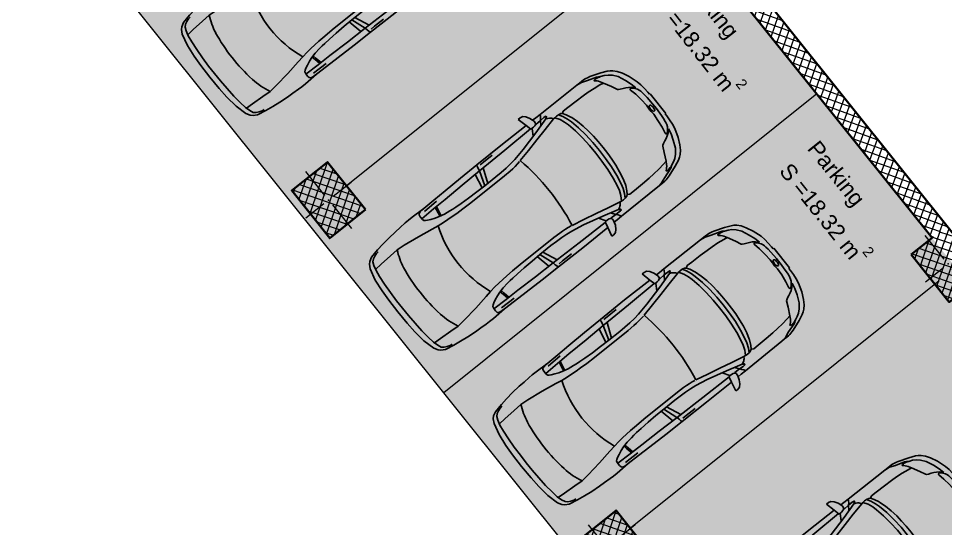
# Model space of a CAD drawing. Header units: metres. Extents: x 7511783 to 7512372, y 4692307 to 4692611.
# Drawn here: x 7511946.77 to 7511958.94, y 4692369.04 to 4692375.74 of the extents above; entities that cross this region are included whole.
import ezdxf

# ---------------------------------------------------------------- set-up
doc = ezdxf.new("R2010")
doc.units = ezdxf.units.M
for name, color, linetype, lineweight in [('A - Fill Zone_Pen_No__1', 7, 'Continuous', 0), ('A - Fill Zone_Pen_No__102', 254, 'Continuous', 0), ('A - Muret', 7, 'Continuous', 0), ('A - Muret_Pen_No__102', 254, 'Continuous', 0), ('A - Muret_Pen_No__7', 7, 'Continuous', 0), ('A - Shtyllat', 7, 'Continuous', 0), ('A - Shtyllat_Pen_No__1', 7, 'Continuous', 0), ('A - Shtyllat_Pen_No__7', 7, 'Continuous', 0), ('A -Polyline_Pen_No__1', 7, 'Continuous', 0), ('A1 - Bodrumi -1', 7, 'Continuous', 0), ('A1 - Bodrumi -1_Pen_No__42', 8, 'Continuous', 0), ('bodrum 1 garazhat projekt', 7, 'Continuous', 0), ('garazhat-netw-amiri - b1', 20, 'Continuous', 0), ('Interior - Furniture _Pen_No__42', 8, 'Continuous', 0)]:
    doc.layers.add(name, color=color, linetype=linetype, lineweight=lineweight)
doc.styles.add('GENERATED_STYLE_1', font='arial.ttf')
pattern_1 = [(44.99999999999998, (0, 0), (-68.94290863686237, 68.94290863686243), []), (135.0000000000001, (0, 0), (68.94290863686219, 68.94290863686261), [])]

# ---------------------------------------------------------------- blocks, each defined once
blk = doc.blocks.new('Slab_6', base_point=(63264.51523607764, -68393.3326743771))
at = {"layer": 'A1 - Bodrumi -1_Pen_No__42', "color": 8, "linetype": 'Continuous', "lineweight": 25, "flags": 128}
blk.add_lwpolyline([(63264.51523607764, -68393.3326743771), (83257.00457082294, -63909.70114019907), (75456.13369070938, -29146.91751099753, 0.0021919497620864), (57048.23205081843, -33332.54687322022), (60252.72529317138, -47612.63264707229), (58637.28843211705, -47925.70844958309), (58785.1422201114, -48589.27355840802), (58818.69832244765, -48581.63779186852)], format="xyb", close=True, dxfattribs=at)
blk = doc.blocks.new('Wall_51', base_point=(75456.13369070938, -29146.91751099752))
at = {"layer": 'A - Muret_Pen_No__102', "linetype": 'Continuous', "lineweight": 13}
h = blk.add_hatch(dxfattribs=at)
h.set_pattern_fill('CONCRETE_BLOCK', color=254, style=0, pattern_type=2)
h.set_pattern_definition(pattern_1)
h.paths.add_polyline_path([(75387.36626624182, -29982.24458260022), (76679.27628421261, -35739.3439005244), (76923.19459822257, -35684.60773724302), (77098.36126340373, -36465.19510545321), (76854.4424123108, -36519.93138925796), (77935.87358854203, -41339.08024673167), (78179.80262513347, -41284.34167726374), (78354.96929031459, -42064.92904547394), (78111.03971664025, -42119.66773546524), (78941.49079895228, -45820.38163429968), (79185.29665110492, -45765.67070787111), (79316.67164999073, -46351.11123402875), (79072.8653950259, -46405.82225084986), (80537.29458175127, -52931.71349309536), (80781.07732541968, -52877.00775229531), (80868.66065801025, -53267.3014364004), (80624.87764580038, -53322.00723746214), (81894.28459658063, -58978.82682152579), (82138.21822794317, -58924.0872209744), (75631.3003558905, -29927.50487920773)])
at = {"layer": 'A - Muret_Pen_No__7', "color": 7, "linetype": 'Continuous', "lineweight": 35, "flags": 128}
for points in [[(82138.21814914639, -58924.08723865669), (75631.29981880749, -29927.50499973072)], [(76854.44241231082, -36519.93138925796), (77935.87358854205, -41339.08024673167)]]:
    blk.add_lwpolyline(points, dxfattribs=at)
blk = doc.blocks.new('Column_165', base_point=(72312.8686360708, -43113.33057385855))
at = {"layer": 'A - Shtyllat', "linetype": 'Continuous', "lineweight": 0}
h = blk.add_hatch(dxfattribs=at)
h.set_pattern_fill('CONCRETE_BLOCK', color=18, style=0, pattern_type=2)
h.set_pattern_definition(pattern_1)
h.paths.add_polyline_path([(71988.2624514086, -43493.63416952793), (72768.8498196188, -43318.46750434682), (72637.47482073298, -42733.02697818917), (71856.88745252277, -42908.19364337028)])
at = {"layer": 'A - Shtyllat_Pen_No__1', "color": 7, "linetype": 'Continuous', "lineweight": 13}
for p, q in [((72295.35196955268, -43035.27183703754), (72229.66447010975, -42742.5515739587)), ((72390.9273728918, -43095.81390734044), (72781.22105699692, -43008.23057474989)), ((72234.80989924977, -43130.84724037667), (71844.51621514467, -43218.43057296722)), ((72330.3853025889, -43191.38931067957), (72396.07280203182, -43484.1095737584))]:
    blk.add_line(p, q, dxfattribs=at)
blk.add_point((72312.8686360708, -43113.33057385855), dxfattribs=at)
at = {"layer": 'A - Shtyllat_Pen_No__7', "color": 7, "linetype": 'Continuous', "lineweight": 35, "flags": 128}
blk.add_lwpolyline([(71988.2624514086, -43493.63416952793), (72768.8498196188, -43318.46750434682), (72637.47482073298, -42733.02697818917), (71856.88745252277, -42908.19364337028)], close=True, dxfattribs=at)
blk = doc.blocks.new('Column_175', base_point=(71034.46801880051, -37416.00726037348))
at = {"layer": 'A - Shtyllat', "linetype": 'Continuous', "lineweight": 0}
h = blk.add_hatch(dxfattribs=at)
h.set_pattern_fill('CONCRETE_BLOCK', color=18, style=0, pattern_type=2)
h.set_pattern_definition(pattern_1)
h.paths.add_polyline_path([(71414.7716144699, -37740.61344503566), (71239.60494928875, -36960.02607682546), (70654.16442313112, -37091.4010757113), (70829.33108831225, -37871.9884439215)])
at = {"layer": 'A - Shtyllat_Pen_No__1', "color": 7, "linetype": 'Continuous', "lineweight": 13}
for p, q in [((71016.9513522824, -37337.94852355245), (70929.36801969184, -36947.65483944735)), ((71112.52675562153, -37398.49059385536), (71405.24701870035, -37332.80309441245)), ((70956.40928197949, -37433.52392689159), (70663.68901890067, -37499.21142633451)), ((71051.98468531862, -37494.0659971945), (71139.56801790919, -37884.3596812996))]:
    blk.add_line(p, q, dxfattribs=at)
blk.add_point((71034.46801880051, -37416.00726037348), dxfattribs=at)
at = {"layer": 'A - Shtyllat_Pen_No__7', "color": 7, "linetype": 'Continuous', "lineweight": 35, "flags": 128}
blk.add_lwpolyline([(71414.7716144699, -37740.61344503566), (71239.60494928875, -36960.02607682546), (70654.16442313112, -37091.4010757113), (70829.33108831225, -37871.9884439215)], close=True, dxfattribs=at)
blk = doc.blocks.new('Column_177', base_point=(77974.66569464518, -41740.32286081176))
at = {"layer": 'A - Shtyllat', "linetype": 'Continuous', "lineweight": 0}
h = blk.add_hatch(dxfattribs=at)
h.set_pattern_fill('CONCRETE_BLOCK', color=18, style=0, pattern_type=2)
h.set_pattern_definition(pattern_1)
h.paths.add_polyline_path([(77594.3620989758, -41415.71667614957), (77769.52876415693, -42196.30404435978), (78111.03971664025, -42119.66773546524), (77935.87358854205, -41339.08024673167)])
h = blk.add_hatch(dxfattribs=at)
h.set_pattern_fill('CONCRETE_BLOCK', color=18, style=0, pattern_type=2)
h.set_pattern_definition(pattern_1)
h.paths.add_polyline_path([(77935.87358854205, -41339.08024673167), (78111.03971664025, -42119.66773546524), (78354.96929031459, -42064.92904547394), (78179.80262513347, -41284.34167726374)])
at = {"layer": 'A - Shtyllat_Pen_No__1', "color": 7, "linetype": 'Continuous', "lineweight": 13}
for p, q in [((77957.1490281271, -41662.26412399073), (77869.56569553653, -41271.97043988563)), ((78052.72443146622, -41722.80619429365), (78345.44469454503, -41657.11869485073)), ((77896.60695782417, -41757.83952732987), (77603.88669474535, -41823.52702677278)), ((77992.1823611633, -41818.38159763278), (78079.76569375387, -42208.67528173788))]:
    blk.add_line(p, q, dxfattribs=at)
blk.add_point((77974.66569464518, -41740.32286081176), dxfattribs=at)
at = {"layer": 'A - Shtyllat_Pen_No__7', "color": 7, "linetype": 'Continuous', "lineweight": 35, "flags": 128}
for points in [[(77935.87358854205, -41339.08024673167), (77594.3620989758, -41415.71667614957)], [(77594.3620989758, -41415.71667614957), (77769.52876415693, -42196.30404435978), (78111.03971664025, -42119.66773546524)]]:
    blk.add_lwpolyline(points, dxfattribs=at)
blk = doc.blocks.new('Car 05 22')
at = {"layer": 'Interior - Furniture _Pen_No__42', "color": 8, "linetype": 'Continuous', "lineweight": 25}
for p, q in [((1961.117547741, 983.221158223), (1928.938242309, 983.221158223)), ((1928.938242309, 983.221158223), (1957.843908175, 858.0544967500001)), ((1996.903176747, 974.9060932165999), (1961.117547741, 983.221158223)), ((2026.89661068, 945.007687052), (1996.903176747, 974.9060932165999)), ((-24.036324899, 852.2918850640001), (-78.35772569479998, 850.6357850930001)), ((40.3182760438, 852.3336850629998), (-24.036324899, 852.2918850640001)), ((230.8030912739, 845.5192631063), (40.3182760438, 852.3336850629998)), ((856.5325990199999, 856.169707455), (590.7241636140001, 851.6786068920001)), ((1129.8609284, 858.5331077519999), (856.5325990199999, 856.169707455)), ((1129.8609284, 858.5331077519999), (1120.69723063, 838.160005195)), ((1536.1071561, 860.3802508980001), (1129.8609284, 858.5331077519999)), ((1957.843908175, 858.0544967500001), (1536.1071561, 860.3802508980001)), ((1957.84390817, 858.0544967500001), (1977.22141076, 777.427813481)), ((2054.5732194, 897.577022836), (2026.89661068, 945.007687052)), ((2067.91700908, 857.6794056350001), (2054.5732194, 897.577022836)), ((2119.91703998, 857.4374531180001), (2067.91700908, 857.6794056350001)), ((2075.28112592, 835.6608695470001), (2067.91700908, 857.6794056350001)), ((2193.165590015, 856.4504063259001), (2119.91703998, 857.4374531180001)), ((2182.27381684, 834.081841238), (2193.16559002, 856.4504063260001)), ((2808.01466132, 852.5547640039999), (2193.165590015, 856.4504063259001)), ((2855.711363900001, 852.6327640009998), (2808.01466132, 852.5547640039999)), ((2808.01466132, 852.5547640039999), (2876.86636504, 843.317264394)), ((2891.44016583, 852.5287640049999), (2855.711363900001, 852.6327640009998)), ((2922.51356751, 852.034364026), (2891.44016583, 852.5287640049999)), ((2945.17226874, 849.4061641369999), (2922.51356751, 852.034364026)), ((-757.6903274910002, 747.022066986), (-784.8200333720001, 721.8124613509999)), ((-706.3378894982, 775.7872218095), (-757.6903274910002, 747.022066986)), ((-701.0941271610001, 743.2591195180001), (-729.425104913, 716.3992494200002)), ((-585.227090103, 801.027979058), (-706.3378894982, 775.7872218095)), ((-664.8727541800001, 760.961322365), (-701.0941271610001, 743.2591195180001)), ((-626.571782751, 772.4860242179999), (-664.8727541800001, 760.961322365)), ((-594.8871138119998, 778.4895580349998), (-626.571782751, 772.4860242179999)), ((-483.1389679684001, 817.2581826864), (-585.227090103, 801.027979058)), ((-372.3345973750002, 830.229933465), (-483.1389679684001, 817.2581826864)), ((-251.752794228, 841.043733947), (-372.3345973750002, 830.229933465)), ((-168.2198443133, 844.6061713611999), (-251.752794228, 841.043733947)), ((-78.35772569479998, 850.6357850930001), (-168.2198443133, 844.6061713611999)), ((124.560977278, 791.3967861309999), (129.0398444, 820.4687779309999)), ((125.693926866, 743.8968737240001), (124.560977278, 791.3967861309999)), ((327.3887276080001, 761.920895626), (125.394377448, 756.455747737)), ((132.429139117, 722.8048827370001), (125.693926866, 743.8968737240001)), ((129.0398444, 820.4687779309999), (138.886242882, 832.3883788069998)), ((138.886242882, 832.3883788069998), (165.168377873, 840.275885275)), ((165.168377873, 840.275885275), (194.733578306, 844.324685204)), ((194.733578306, 844.324685204), (230.803091274, 845.519263106)), ((210.873013229, 809.2317387879999), (418.0703055720001, 816.1926024380003)), ((400.0158099590001, 847.596806379), (230.8030912739, 845.5192631063)), ((521.9507803269998, 764.6728959719999), (327.3887276080001, 761.920895626)), ((355.2943663540001, 762.315609428), (339.1227247570001, 683.1192857359999)), ((373.4006373970002, 762.5717151969999), (357.2289958010001, 683.375391506)), ((590.7241636140001, 851.6786068920001), (400.0158099590001, 847.596806379)), ((813.627009446, 769.327996556), (521.9507803269998, 764.6728959719999)), ((1108.59023357, 773.98329714), (813.627009446, 769.327996556)), ((1036.25651944, 772.8416796290002), (996.5002997029998, 578.7916468290002)), ((1041.96657906, 578.0240872360001), (1107.56627095, 773.967136299)), ((1173.32542975, 774.895061201), (1090.33970038, 577.89253068)), ((1115.14443198, 808.948201529), (1108.59023357, 773.98329714)), ((1108.59023357, 773.98329714), (1537.61805657, 780.025947399)), ((1119.51383092, 833.2672045809999), (1115.14443198, 808.948201529)), ((1120.16623076, 836.3248049650001), (1119.51383092, 833.2672045809999)), ((1120.69723063, 838.160005195), (1120.16623076, 836.3248049650001)), ((1162.63563846, 830.4777734580001), (1220.13025657, 829.0713745190002)), ((1220.13025657, 829.0713745190002), (1369.65750367, 831.489072695)), ((1537.61805657, 780.025611521), (1974.99295641, 786.0764425990001)), ((1939.15395607, 686.22492547), (1995.917261, 777.427813481)), ((1977.22141076, 777.427813481), (2019.59119012, 777.427813481)), ((2000.39650233, 701.591770694), (2213.53100788, 762.9814866290001)), ((2019.59119012, 777.427813481), (2044.48611622, 783.069509224)), ((2044.48611622, 783.069509224), (2063.35562216, 792.2740022800001)), ((2063.35562216, 792.2740022800001), (2070.42572439, 799.8521965630001)), ((2068.68333559, 787.696981005), (2065.39356605, 794.4584027669999)), ((2068.68333559, 787.696981005), (2148.02030692, 790.4828861469999)), ((2070.42572439, 799.8521965630001), (2075.2191259, 809.3983893609999)), ((2075.2191259, 809.3983893609999), (2075.28112592, 835.6608695470001)), ((2106.51930118, 732.1586113790001), (2148.02030692, 790.4828861469999)), ((2148.02030692, 790.4828861469999), (2166.81146925, 813.814537484)), ((2148.02030692, 790.4828861469999), (2205.61920777, 792.204186117)), ((2166.81146925, 813.814537484), (2182.27381684, 834.081841238)), ((2205.61920777, 792.204186117), (2227.21980808, 791.0038861380001)), ((2226.59190807, 769.8777067159999), (2213.53100788, 762.9814866290001)), ((2213.53100788, 762.9814866290001), (2238.34670825, 752.240186817)), ((2234.36910819, 773.9630864369999), (2226.59190807, 769.8828865080001)), ((2227.21980808, 791.0038861380001), (2232.61990816, 790.029986155)), ((2232.61990816, 790.029986155), (2237.93539134, 787.2871225249999)), ((2238.46067648, 776.864360243), (2234.36910819, 773.9630864369999)), ((2240.81890828, 784.03918626), (2237.93539134, 787.2871225249999)), ((2238.34670825, 752.240186817), (2258.53170854, 739.717487037)), ((2238.46067648, 776.864360243), (2240.85090828, 780.5209863219999)), ((2240.85090828, 780.5209863219999), (2240.81890828, 784.03918626)), ((2258.53170854, 739.717487037), (2269.0398087, 731.086787188)), ((2269.0398087, 731.086787188), (2278.83550884, 721.965087348)), ((2876.86636504, 843.317264394), (2954.16376923, 813.731165643)), ((2904.11849592, 832.8863289209997), (2905.06820589, 832.8379901159999)), ((2989.61447115, 839.6482645490003), (2945.17226874, 849.4061641369999)), ((2954.16376923, 813.731165643), (3075.78877375, 774.6896785450001)), ((3013.55027244, 833.064864827), (2989.61447115, 839.6482645490003)), ((3154.26138006, 782.5577669589998), (3013.55027244, 833.064864827)), ((3022.47491973, 758.305686711), (3023.66221975, 762.4851866380001)), ((3024.49924208, 753.7186598590001), (3022.47491973, 758.305686711)), ((3023.66221975, 762.4851866380001), (3034.64521991, 765.0503865930001)), ((3037.91041996, 743.452886971), (3024.49924208, 753.7186598590001)), ((3034.64521991, 765.0503865930001), (3046.93432009, 763.817386614)), ((3050.61522015, 730.6688871950001), (3037.91041996, 743.452886971)), ((3046.93432009, 763.817386614), (3060.9451203, 762.9292866300001)), ((3064.50712035, 714.6457874760001), (3050.61522015, 730.6688871950001)), ((3060.9451203, 762.9292866300001), (3089.85712072, 757.3861867269998)), ((3100.48402088, 763.1120866269999), (3075.78877375, 774.6896785450001)), ((3089.85712072, 757.3861867269998), (3108.43932099, 751.4304868319999)), ((3114.13862108, 753.3111867989999), (3100.48402088, 763.1120866269999)), ((3108.43932099, 751.4304868319999), (3122.8656212, 746.4359869189999)), ((3122.8656212, 746.4359869189999), (3114.13862108, 753.3111867989999)), ((3170.0706946, 726.5554905960001), (3122.8656212, 746.4359869189999)), ((3235.883818752, 747.6101556219), (3154.26138006, 782.5577669589998)), ((3269.07948628, 728.3294692490001), (3235.883818752, 747.6101556219)), ((-815.0478655078, 667.7598955197002), (-855.0523550635, 511.0116477078998)), ((-784.8200333720001, 721.8124613509999), (-815.0478655078, 667.7598955197002)), ((-768.2719792499998, 602.2788720830002), (-750.577082573, 669.7773949330001)), ((-764.3441764490001, 617.261773195), (-665.728145997, 623.9546285630003)), ((-729.425104913, 716.3992494200002), (-750.577082573, 669.7773949330001)), ((-665.728145997, 623.9546285630003), (-500.877431885, 634.180288886)), ((-500.877431885, 634.180288886), (-383.0238853850001, 641.9613403830001)), ((-383.0238853850001, 641.9613403830001), (-274.220886173, 631.318400078)), ((-274.220886173, 631.318400078), (-56.404854203, 600.536895199)), ((146.670770152, 710.6062742990001), (132.429139117, 722.8048827370001)), ((171.252864179, 696.6287725440001), (146.670770152, 710.6062742990001)), ((212.566754139, 676.5412700230002), (171.252864179, 696.6287725440001)), ((266.3151410770001, 654.566867265), (212.566754139, 676.5412700230002)), ((319.4903281550001, 636.426864989), (266.3151410770001, 654.566867265)), ((392.7088835140001, 617.8124267930001), (319.4903281550001, 636.426864989)), ((339.1227247570001, 683.1192857359999), (329.5580559370001, 633.8673348859999)), ((357.2289958010001, 683.375391506), (346.76505809, 629.492778784)), ((474.8166917820001, 607.1053878569999), (392.7088835140001, 617.8124267930001)), ((1730.35620914, 633.8338533080002), (1562.00595611, 600.596478384)), ((2000.39650233, 701.591770694), (1730.35620914, 633.8338533080002)), ((1779.61280153, 581.7538898049997), (1952.84760406, 621.338789111)), ((1952.84760406, 621.338789111), (2122.045506540001, 659.9572884350001)), ((2122.045506540001, 659.9572884350001), (2293.79610906, 697.6509877739999)), ((2278.83550884, 721.965087348), (2293.79610906, 697.6509877739999)), ((2293.79610906, 697.6509877739999), (2317.1870094, 700.7385877199999)), ((2293.79610906, 697.6386630720001), (2293.79610906, 697.6509877739999)), ((2317.1870094, 700.7385877199999), (2345.74280982, 702.7498876850001)), ((2355.134199750001, 639.912801441), (2317.1870094, 700.7385877199999)), ((2345.74280982, 702.7498876850001), (2378.929310310001, 702.0184876970001)), ((2379.77420337, 575.387091212), (2355.13301598, 639.9159014410001)), ((2410.10490185, 649.1086815510001), (2378.929310310001, 702.0184876970001)), ((2378.929310310001, 702.0184876970001), (2410.57231077, 694.2028878339999)), ((2436.02871163, 583.2244924540001), (2410.10490185, 649.1086815510001)), ((2410.57231077, 694.2028878339999), (2410.58631694, 694.1782473540001)), ((2428.73881104, 681.7061880529999), (2410.57231077, 694.2028878339999)), ((2428.73881104, 681.7061880529999), (2457.25830016, 700.035535323)), ((2428.77597173, 681.700745325), (2428.73881104, 681.7061880529999)), ((2428.77597173, 681.700745325), (2456.66545813, 639.8418234830003)), ((2456.66545813, 639.8418234830003), (2487.236391870001, 574.2621729599999)), ((2457.25830016, 700.035535323), (2535.4819126, 697.9905877680001)), ((2535.422612600001, 697.9916562040003), (2673.21491462, 695.5089878119999)), ((2535.46586986, 697.9894090810001), (2535.4819126, 697.988971943)), ((2673.21491462, 695.5089878119999), (2787.200816290001, 691.4809878819998)), ((2787.200816290001, 691.4809878819998), (2868.415817480001, 687.223087957)), ((2868.395882330001, 687.22488671), (2959.72331881, 678.984388101)), ((2959.72331881, 678.984388101), (2868.415817480001, 687.1969879569999)), ((2959.72331881, 678.984388101), (3047.2313201, 666.2002883250001)), ((3047.20992906, 666.2041971140001), (3100.00912087, 656.556188494)), ((3076.97452053, 697.807687771), (3064.50712035, 714.6457874760001)), ((3100.00912087, 656.556188494), (3076.97452053, 697.807687771)), ((3152.92075342, 553.873393456), (3100.00912087, 656.556188494)), ((3211.69204952, 701.0151137130001), (3170.0706946, 726.5554905960001)), ((3254.25934432, 663.1775183300001), (3211.69204952, 701.0151137130001)), ((3301.867263790001, 602.80900872), (3254.25934432, 663.1775183300001)), ((3298.56678787, 705.6390702070001), (3269.07948628, 728.3294692490001)), ((3337.33388997, 663.3806719909999), (3298.56678787, 705.6390702070001)), ((3374.49419199, 603.583974516), (3337.33388997, 663.3806719909999)), ((-855.0523550635, 511.0116477078998), (-874.6778528530002, 344.9579771100001)), ((-782.7621654889999, 510.027376359), (-794.5333543099999, 390.6265818930001)), ((-768.2719792499998, 602.2788720830002), (-782.764796709, 510.0106247469999)), ((-56.404854203, 600.536895199), (145.941775497, 566.5900898169999)), ((145.941775497, 566.5900898169999), (233.261172115, 552.312592089)), ((233.261172115, 552.312592089), (315.3092800730001, 541.359190513)), ((315.2936019620001, 541.3606176840001), (384.2945810830001, 535.0794906230001)), ((384.2815104790001, 535.080362318), (454.174320738, 530.4191213629999)), ((454.170282107, 530.4193907049998), (526.242583163, 526.2868907769997)), ((521.3449804749999, 601.6186871690002), (474.8166917820001, 607.1053878569999)), ((569.9935686519999, 596.8381865689998), (521.3449804749999, 601.6186871690002)), ((526.2331313149998, 526.2873073839999), (627.7018846490002, 521.814890855)), ((652.59274858, 590.9845858339997), (569.9935686519999, 596.8381865689998)), ((627.698546207, 521.8149872519999), (756.75876515, 518.0884218199999)), ((772.8388193580001, 584.9903850819998), (652.59274858, 590.9845858339997)), ((756.75876515, 518.0884218199999), (1322.62824821, 518.052230308)), ((907.2666866909999, 580.298084493), (772.8388193580001, 584.9903850819998)), ((1041.96657906, 578.0240872360001), (907.2666866909999, 580.298084493)), ((1227.79815085, 577.5186957939999), (1041.96657906, 578.0240872360001)), ((1316.09897866, 580.475793563), (1227.79815085, 577.5186957939999)), ((1403.02450604, 584.4121905939998), (1316.09897866, 580.475793563)), ((1322.62824821, 518.052230308), (1420.49779626, 521.652890858)), ((1483.8761315, 590.1361862749999), (1403.02450604, 584.4121905939998)), ((1420.49066257, 521.652523245), (1466.64156934, 524.030772681)), ((1466.62639694, 524.0299908169999), (1510.87647584, 527.594696836)), ((1562.00595611, 600.596478384), (1483.8761315, 590.1361862749999)), ((1510.85529759, 527.5929907539999), (1554.25309822, 533.0576906580001)), ((1554.25309822, 533.0576906580001), (1596.82961355, 540.969674969)), ((1597.28918852, 541.1774857889999), (1596.65116701, 540.8889849259999)), ((1610.72419049, 544.0665862469999), (1779.61280153, 581.7538898049997)), ((2397.334105950001, 514.2584815219999), (2379.77250853, 575.3929912130001)), ((2419.31580918, 395.7362626700001), (2397.33316008, 514.2635815229997)), ((2453.63941421, 521.616582688), (2436.02871163, 583.2244924540001)), ((2477.61661773, 401.0764635800001), (2453.63941421, 521.616582688)), ((2487.236391870001, 574.2621729599999), (2491.79934275, 562.0052962960001)), ((2491.79994982, 562.0052962960001), (2517.90263133, 477.034766618)), ((3189.62073735, 475.569766106), (3152.92075342, 553.873393456)), ((3301.867263790001, 602.80900872), (3346.015513130001, 501.4217980699999)), ((3346.015513130001, 501.4217980699999), (3374.297465860001, 419.557472908)), ((3418.40079436, 512.7439783509999), (3374.49419199, 603.583974516)), ((3457.47689648, 393.0984834030001), (3418.40079436, 512.7439783509999)), ((-794.5333543099999, 390.6265818930001), (-802.4328468090001, 258.715288008)), ((2433.73206705, 266.091642182), (2419.31580918, 395.7362626700001)), ((2493.88922012, 269.050242651), (2477.61661773, 401.0764635800001)), ((2517.90263133, 477.034766618), (2537.54372273, 384.0810341510001)), ((2537.54372273, 384.0810341510001), (2551.45611664, 285.6281997640001)), ((3199.39883308, 466.7584630290001), (3189.62073735, 475.569766106)), ((3220.69886845, 454.388540188), (3199.39883308, 466.7584630290001)), ((3256.10680826, 439.2417534179999), (3220.67662376, 454.4014587129999)), ((3288.390194130001, 425.101248479), (3256.10680826, 439.2417534179999)), ((3319.36158057, 408.41284265), (3288.390194130001, 425.101248479)), ((3353.46269085, 384.2512837760001), (3319.36158057, 408.41284265)), ((3321.23357975, 370.497229407), (3320.99727986, 362.132926485)), ((3324.654278260001, 377.297531782), (3321.23357975, 370.497229407)), ((3328.30797666, 379.591332583), (3324.654278260001, 377.297531782)), ((3338.468372210001, 379.4523325350001), (3328.30797666, 379.591332583)), ((3363.640761200001, 357.811724976), (3338.468372210001, 379.4523325350001)), ((3377.182392130001, 359.9734848010001), (3353.46269085, 384.2512837760001)), ((3391.09039087, 344.247647689), (3374.297465860001, 419.557472908)), ((3468.34279707, 330.9338860280001), (3457.47689648, 393.0984834030001)), ((-874.6778528530002, 344.9579771100001), (-882.944054645, 194.680643518)), ((-802.4328468090001, 258.715288008), (-806.8131426489999, 124.936494209)), ((2441.61713002, 131.955220918), (2433.73181129, 266.093942182)), ((2503.10292147, 133.173421111), (2493.88922012, 269.050242651)), ((2551.45611664, 285.6281997640001), (2559.71041303, 193.693567653)), ((3320.99727986, 362.132926485), (3338.31527228, 276.8564967000001)), ((3338.31527228, 276.8564967000001), (3351.882966340001, 172.661960307)), ((3396.66521323, 315.8049103040001), (3363.640761200001, 357.811724976)), ((3391.09039087, 344.247647689), (3377.182392130001, 359.9734848010001)), ((3408.0703938, 289.3779877820001), (3396.66521323, 315.8049103040001)), ((3408.0703938, 289.3779877820001), (3413.77629411, 267.259988716)), ((3413.77548775, 267.2641933500001), (3418.45445829, 242.866384828)), ((3474.4914974, 263.721088865), (3468.34279707, 330.9338860280001)), ((3478.33319761, 199.917191559), (3474.4914974, 263.721088865)), ((-882.944054645, 194.680643518), (-885.3767076889999, 0)), ((-806.8131426489999, 124.936494209), (-808.0470753050001, 0)), ((2444.0197128, -0.0273000043277), (2441.61701245, 131.957220918)), ((2506.01959488, -3.86e-13), (2503.10292147, 133.173421111)), ((2559.71041303, 193.693567653), (2564.38081099, 101.185635342)), ((3351.882966340001, 172.661960307), (3358.343763510001, 75.87012649980001)), ((3418.452194370001, 242.878189745), (3424.044894670001, 200.723791525)), ((3424.044894670001, 200.723791525), (3427.72848251, 152.023715234)), ((3432.36383112, 39.98011396419999), (3427.72848251, 152.023715234)), ((3479.35651311, 164.9481933352), (3478.33319761, 199.917191559)), ((3489.519598210001, 164.9481933352), (3479.35651311, 164.9481933352)), ((3489.519598210001, -164.9481933352), (3489.519598210001, 164.9481933352)), ((-885.3767076889999, 0), (-882.944054645, -194.680643518)), ((-806.8131426489999, -124.936494209), (-808.0470753050001, 1.477e-13)), ((2444.0197128, 0.0273000043271), (2441.61701245, -131.957220918)), ((2564.38081099, 101.185635342), (2566.01761027, -0.00610000213065)), ((2564.38081099, -101.185635342), (2566.01761027, 0.00610000212997)), ((3353.95786543, 27.8932505984), (3358.343763510001, 75.87012649980001)), ((3353.95786543, 27.8932505984), (3353.95786543, -0.7649002671629999)), ((3353.95786543, -27.8932505984), (3353.95786543, 0.7649002671619999)), ((3370.89075802, 11.74110410089999), (3370.32315827, -0.7649002671629999)), ((3370.89075802, -11.74110410089999), (3370.32315827, 0.7649002671619999)), ((3372.49235732, 23.6550082622), (3370.89075802, 11.74110410089999)), ((3376.267285060001, 38.99395092400001), (3372.49235732, 23.6550082622)), ((3381.98685317, 46.5714162664), (3376.267285060001, 38.99395092400001)), ((3386.21005132, 48.3522168884), (3381.98685317, 46.5714162664)), ((3386.21005132, 48.3522168884), (3394.28954778, 48.3522168884)), ((3398.51284593, 46.5714162664), (3394.28954778, 48.3522168884)), ((3404.23226311, 38.99375151340001), (3398.51284593, 46.5714162664)), ((3404.23226311, 38.99375151340001), (3408.00714178, 23.6550082622)), ((3408.00714178, 23.6550082622), (3409.766541010001, 8.055102813469999)), ((3409.766541010001, 8.055102813469999), (3409.766541010001, -4.961e-13)), ((3431.76949509, 57.3729975776), (3431.76949509, 56.7710829698)), ((3432.04453126, -0.0109000038072), (3432.36383112, 39.98011396419999)), ((3432.04453126, 0.0109000038063), (3432.36383112, -39.98011396419999)), ((2506.01959488, -2.78e-13), (2503.10292147, -133.173421111)), ((2559.71041303, -193.693567653), (2564.38081099, -101.185635342)), ((3351.882966340001, -172.661960307), (3358.343763510001, -75.87012649980001)), ((3353.95786543, -27.8932505984), (3358.343763510001, -75.87012649980001)), ((3372.49235732, -23.6550082622), (3370.89075802, -11.74110410089999)), ((3376.267285060001, -38.99395092400001), (3372.49235732, -23.6550082622)), ((3381.98685317, -46.5714162664), (3376.267285060001, -38.99395092400001)), ((3386.21005132, -48.3522168884), (3381.98685317, -46.5714162664)), ((3386.21005132, -48.3522168884), (3394.28954778, -48.3522168884)), ((3398.51284593, -46.5714162664), (3394.28954778, -48.3522168884)), ((3404.23226311, -38.99375151340001), (3398.51284593, -46.5714162664)), ((3404.23226311, -38.99375151340001), (3408.00714178, -23.6550082622)), ((3408.00714178, -23.6550082622), (3409.766541010001, -8.055102813469999)), ((3409.766541010001, -8.055102813469999), (3409.766541010001, -3.892e-13)), ((3432.36383112, -39.98011396419999), (3427.72848251, -152.023715234)), ((3431.76949509, -57.3729975776), (3431.76949509, -56.7710829698)), ((-882.944054645, -194.680643518), (-874.6778528530002, -344.9579771100001)), ((-802.4328468090001, -258.715288008), (-806.8131426489999, -124.936494209)), ((2441.61713002, -131.955220918), (2433.73181129, -266.093942182)), ((2503.10292147, -133.173421111), (2493.88922012, -269.050242651)), ((2551.45611664, -285.6281997640001), (2559.71041303, -193.693567653)), ((3338.31527228, -276.8564967000001), (3351.882966340001, -172.661960307)), ((3413.77548775, -267.2641933500001), (3418.45445829, -242.866384828)), ((3418.452194370001, -242.878189745), (3424.044894670001, -200.723791525)), ((3424.044894670001, -200.723791525), (3427.72848251, -152.023715234)), ((3474.4914974, -263.721088865), (3478.33319761, -199.917191559)), ((3478.33319761, -199.917191559), (3479.35651311, -164.9481933352)), ((3479.35651311, -164.9481933352), (3489.519598210001, -164.9481933352)), ((-874.6778528530002, -344.9579771100001), (-855.0523550635, -511.0116477078998)), ((-794.5333543099999, -390.6265818930001), (-802.4328468090001, -258.715288008)), ((2433.73206705, -266.091642182), (2419.31580918, -395.7362626700001)), ((2493.88922012, -269.050242651), (2477.61661773, -401.0764635800001)), ((2537.54372273, -384.0810341510001), (2551.45611664, -285.6281997640001)), ((3320.99727986, -362.132926485), (3338.31527228, -276.8564967000001)), ((3321.23357975, -370.497229407), (3320.99727986, -362.132926485)), ((3363.640761200001, -357.811724976), (3338.468372210001, -379.4523325350001)), ((3377.182392130001, -359.9734848010001), (3353.46269085, -384.2512837760001)), ((3396.66521323, -315.8049103040001), (3363.640761200001, -357.811724976)), ((3391.09039087, -344.247647689), (3374.297465860001, -419.557472908)), ((3391.09039087, -344.247647689), (3377.182392130001, -359.9734848010001)), ((3408.0703938, -289.3779877820001), (3396.66521323, -315.8049103040001)), ((3408.0703938, -289.3779877820001), (3413.77629411, -267.259988716)), ((3457.47689648, -393.0984834030001), (3468.34279707, -330.9338860280001)), ((3468.34279707, -330.9338860280001), (3474.4914974, -263.721088865)), ((-782.7621654889999, -510.027376359), (-794.5333543099999, -390.6265818930001)), ((2419.31580918, -395.7362626700001), (2397.33316008, -514.2635815229997)), ((2477.61661773, -401.0764635800001), (2453.63941421, -521.616582688)), ((2491.79994982, -562.0052962960001), (2517.90263133, -477.034766618)), ((2517.90263133, -477.034766618), (2537.54372273, -384.0810341510001)), ((3189.62073735, -475.569766106), (3152.92075342, -553.873393456)), ((3199.39883308, -466.7584630290001), (3189.62073735, -475.569766106)), ((3220.69886845, -454.388540188), (3199.39883308, -466.7584630290001)), ((3256.10680826, -439.2417534179999), (3220.67662376, -454.4014587129999)), ((3288.390194130001, -425.101248479), (3256.10680826, -439.2417534179999)), ((3319.36158057, -408.41284265), (3288.390194130001, -425.101248479)), ((3353.46269085, -384.2512837760001), (3319.36158057, -408.41284265)), ((3324.654278260001, -377.297531782), (3321.23357975, -370.497229407)), ((3328.30797666, -379.591332583), (3324.654278260001, -377.297531782)), ((3338.468372210001, -379.4523325350001), (3328.30797666, -379.591332583)), ((3346.015513130001, -501.4217980699999), (3374.297465860001, -419.557472908)), ((3418.40079436, -512.7439783509999), (3457.47689648, -393.0984834030001)), ((-855.0523550635, -511.0116477078998), (-815.0478655078, -667.7598955197002)), ((-768.2719792499998, -602.2788720830002), (-782.764796709, -510.0106247469999)), ((-768.2719792499998, -602.2788720830002), (-750.577082573, -669.7773949330001)), ((-274.220886173, -631.318400078), (-56.404854203, -600.536895199)), ((-56.404854203, -600.536895199), (145.941775497, -566.5900898169999)), ((145.941775497, -566.5900898169999), (233.261172115, -552.312592089)), ((233.261172115, -552.312592089), (315.3092800730001, -541.359190513)), ((315.2936019620001, -541.3606176840001), (384.2945810830001, -535.0794906230001)), ((384.2815104790001, -535.080362318), (454.174320738, -530.4191213629999)), ((474.8166917820001, -607.1053878569999), (392.7088835140001, -617.8124267930001)), ((454.170282107, -530.4193907049998), (526.242583163, -526.2868907769997)), ((521.3449804749999, -601.6186871690002), (474.8166917820001, -607.1053878569999)), ((569.9935686519999, -596.8381865689998), (521.3449804749999, -601.6186871690002)), ((526.2331313149998, -526.2873073839999), (627.7018846490002, -521.814890855)), ((652.59274858, -590.9845858339997), (569.9935686519999, -596.8381865689998)), ((627.698546207, -521.8149872519999), (756.75876515, -518.0884218199999)), ((772.8388193580001, -584.9903850819998), (652.59274858, -590.9845858339997)), ((756.75876515, -518.0884218199999), (1322.62824821, -518.052230308)), ((907.2666866909999, -580.298084493), (772.8388193580001, -584.9903850819998)), ((1041.96657906, -578.0240872360001), (907.2666866909999, -580.298084493)), ((1036.25651944, -772.8416796290002), (996.5002997029998, -578.7916468290002)), ((1227.79815085, -577.5186957939999), (1041.96657906, -578.0240872360001)), ((1041.96657906, -578.0240872360001), (1107.56627095, -773.967136299)), ((1173.32542975, -774.895061201), (1090.33970038, -577.89253068)), ((1316.09897866, -580.475793563), (1227.79815085, -577.5186957939999)), ((1403.02450604, -584.4121905939998), (1316.09897866, -580.475793563)), ((1322.62824821, -518.052230308), (1420.49779626, -521.652890858)), ((1483.8761315, -590.1361862749999), (1403.02450604, -584.4121905939998)), ((1420.49066257, -521.652523245), (1466.64156934, -524.030772681)), ((1466.62639694, -524.0299908169999), (1510.87647584, -527.594696836)), ((1562.00595611, -600.596478384), (1483.8761315, -590.1361862749999)), ((1510.85529759, -527.5929907539999), (1554.25309822, -533.0576906580001)), ((1554.25309822, -533.0576906580001), (1596.82961355, -540.969674969)), ((1730.35620914, -633.8338533080002), (1562.00595611, -600.596478384)), ((1597.28918852, -541.1774857889999), (1596.65116701, -540.8889849259999)), ((1610.72419049, -544.0665862469999), (1779.61280153, -581.7538898049997)), ((1779.61280153, -581.7538898049997), (1952.84760406, -621.338789111)), ((2379.77420337, -575.387091212), (2355.13301598, -639.9159014410001)), ((2397.334105950001, -514.2584815219999), (2379.77250853, -575.3929912130001)), ((2436.02871163, -583.2244924540001), (2410.10490185, -649.1086815510001)), ((2453.63941421, -521.616582688), (2436.02871163, -583.2244924540001)), ((2456.66545813, -639.8418234830003), (2487.236391870001, -574.2621729599999)), ((2487.236391870001, -574.2621729599999), (2491.79934275, -562.0052962960001)), ((3152.92075342, -553.873393456), (3100.00912087, -656.556188494)), ((3301.867263790001, -602.80900872), (3254.25934432, -663.1775183300001)), ((3301.867263790001, -602.80900872), (3346.015513130001, -501.4217980699999)), ((3337.33388997, -663.3806719909999), (3374.49419199, -603.583974516)), ((3374.49419199, -603.583974516), (3418.40079436, -512.7439783509999)), ((-815.0478655078, -667.7598955197002), (-784.8200333720001, -721.8124613509999)), ((-784.8200333720001, -721.8124613509999), (-757.6903274910002, -747.022066986)), ((-764.3441764490001, -617.261773195), (-665.728145997, -623.9546285630003)), ((-729.425104913, -716.3992494200002), (-750.577082573, -669.7773949330001)), ((-701.0941271610001, -743.2591195180001), (-729.425104913, -716.3992494200002)), ((-665.728145997, -623.9546285630003), (-500.877431885, -634.180288886)), ((-500.877431885, -634.180288886), (-383.0238853850001, -641.9613403830001)), ((-383.0238853850001, -641.9613403830001), (-274.220886173, -631.318400078)), ((132.429139117, -722.8048827370001), (125.693926866, -743.8968737240001)), ((146.670770152, -710.6062742990001), (132.429139117, -722.8048827370001)), ((171.252864179, -696.6287725440001), (146.670770152, -710.6062742990001)), ((212.566754139, -676.5412700230002), (171.252864179, -696.6287725440001)), ((266.3151410770001, -654.566867265), (212.566754139, -676.5412700230002)), ((319.4903281550001, -636.426864989), (266.3151410770001, -654.566867265)), ((392.7088835140001, -617.8124267930001), (319.4903281550001, -636.426864989)), ((339.1227247570001, -683.1192857359999), (329.5580559370001, -633.8673348859999)), ((355.2943663540001, -762.315609428), (339.1227247570001, -683.1192857359999)), ((357.2289958010001, -683.375391506), (346.76505809, -629.492778784)), ((373.4006373970002, -762.5717151969999), (357.2289958010001, -683.375391506)), ((2000.39650233, -701.591770694), (1730.35620914, -633.8338533080002)), ((1939.15395607, -686.22492547), (1995.917261, -777.427813481)), ((1952.84760406, -621.338789111), (2122.045506540001, -659.9572884350001)), ((2000.39650233, -701.591770694), (2213.53100788, -762.9814866290001)), ((2122.045506540001, -659.9572884350001), (2293.79610906, -697.6509877739999)), ((2269.0398087, -731.086787188), (2278.83550884, -721.965087348)), ((2278.83550884, -721.965087348), (2293.79610906, -697.6509877739999)), ((2293.79610906, -697.6386630720001), (2293.79610906, -697.6509877739999)), ((2293.79610906, -697.6509877739999), (2317.1870094, -700.7385877199999)), ((2355.134199750001, -639.912801441), (2317.1870094, -700.7385877199999)), ((2317.1870094, -700.7385877199999), (2345.74280982, -702.7498876850001)), ((2345.74280982, -702.7498876850001), (2378.929310310001, -702.0184876970001)), ((2410.10490185, -649.1086815510001), (2378.929310310001, -702.0184876970001)), ((2378.929310310001, -702.0184876970001), (2410.57231077, -694.2028878339999)), ((2428.73881104, -681.7061880529999), (2410.57231077, -694.2028878339999)), ((2410.57231077, -694.2028878339999), (2410.58631694, -694.1782473540001)), ((2428.77597173, -681.700745325), (2428.73881104, -681.7061880529999)), ((2428.73881104, -681.7061880529999), (2457.25830016, -700.035535323)), ((2428.77597173, -681.700745325), (2456.66545813, -639.8418234830003)), ((2457.25830016, -700.035535323), (2535.4819126, -697.9905877680001)), ((2535.422612600001, -697.9916562040003), (2673.21491462, -695.5089878119999)), ((2535.46586986, -697.9894090810001), (2535.4819126, -697.988971943)), ((2673.21491462, -695.5089878119999), (2787.200816290001, -691.4809878819998)), ((2787.200816290001, -691.4809878819998), (2868.415817480001, -687.223087957)), ((2868.395882330001, -687.22488671), (2959.72331881, -678.984388101)), ((2959.72331881, -678.984388101), (2868.415817480001, -687.1969879569999)), ((2959.72331881, -678.984388101), (3047.2313201, -666.2002883250001)), ((3047.20992906, -666.2041971140001), (3100.00912087, -656.556188494)), ((3064.50712035, -714.6457874760001), (3050.61522015, -730.6688871950001)), ((3076.97452053, -697.807687771), (3064.50712035, -714.6457874760001)), ((3100.00912087, -656.556188494), (3076.97452053, -697.807687771)), ((3170.0706946, -726.5554905960001), (3122.8656212, -746.4359869189999)), ((3211.69204952, -701.0151137130001), (3170.0706946, -726.5554905960001)), ((3254.25934432, -663.1775183300001), (3211.69204952, -701.0151137130001)), ((3235.883818752, -747.6101556219), (3269.07948628, -728.3294692490001)), ((3269.07948628, -728.3294692490001), (3298.56678787, -705.6390702070001)), ((3298.56678787, -705.6390702070001), (3337.33388997, -663.3806719909999)), ((-757.6903274910002, -747.022066986), (-706.3378894982, -775.7872218095)), ((-706.3378894982, -775.7872218095), (-585.227090103, -801.027979058)), ((-664.8727541800001, -760.961322365), (-701.0941271610001, -743.2591195180001)), ((-626.571782751, -772.4860242179999), (-664.8727541800001, -760.961322365)), ((-594.8871138119998, -778.4895580349998), (-626.571782751, -772.4860242179999)), ((-585.227090103, -801.027979058), (-483.149337101, -817.256968783)), ((-483.149337101, -817.256968783), (-372.3345973750002, -830.229933465)), ((-372.3345973750002, -830.229933465), (-251.752794228, -841.043733947)), ((-251.752794228, -841.043733947), (-168.2198443133, -844.6061713611999)), ((-168.2198443133, -844.6061713611999), (-78.35772569479998, -850.6357850930001)), ((-78.35772569479998, -850.6357850930001), (-24.036324899, -852.2918850640001)), ((40.3182760438, -852.3336850629998), (230.8030912739, -845.5192631063)), ((125.693926866, -743.8968737240001), (124.560977278, -791.3967861309999)), ((124.560977278, -791.3967861309999), (129.0398444, -820.4687779309999)), ((327.3887276080001, -761.920895626), (125.394377448, -756.455747737)), ((129.0398444, -820.4687779309999), (138.886242882, -832.3883788069998)), ((138.886242882, -832.3883788069998), (165.168377873, -840.275885275)), ((165.168377873, -840.275885275), (194.733578306, -844.324685204)), ((194.733578306, -844.324685204), (230.803091274, -845.519263106)), ((210.873013229, -809.2317387879999), (418.0703055720001, -816.1926024380003)), ((230.8030912739, -845.5192631063), (400.0158099590001, -847.596806379)), ((521.9507803269998, -764.6728959719999), (327.3887276080001, -761.920895626)), ((400.0158099590001, -847.596806379), (590.7241636140001, -851.6786068920001)), ((813.627009446, -769.327996556), (521.9507803269998, -764.6728959719999)), ((590.7241636140001, -851.6786068920001), (856.5325990199999, -856.169707455)), ((1108.59023357, -773.98329714), (813.627009446, -769.327996556)), ((1108.59023357, -773.98329714), (1537.61805657, -780.025947399)), ((1115.14443198, -808.948201529), (1108.59023357, -773.98329714)), ((1119.51383092, -833.2672045809999), (1115.14443198, -808.948201529)), ((1120.16623076, -836.3248049650001), (1119.51383092, -833.2672045809999)), ((1120.69723063, -838.160005195), (1120.16623076, -836.3248049650001)), ((1129.8609284, -858.5331077519999), (1120.69723063, -838.160005195)), ((1162.63563846, -830.4777734580001), (1220.13025657, -829.0713745190002)), ((1220.13025657, -829.0713745190002), (1369.65750367, -831.489072695)), ((1537.61805657, -780.025611521), (1974.99295641, -786.0764425990001)), ((1957.84390817, -858.0544967500001), (1977.22141076, -777.427813481)), ((1977.22141076, -777.427813481), (2019.59119012, -777.427813481)), ((2019.59119012, -777.427813481), (2044.48611622, -783.069509224)), ((2044.48611622, -783.069509224), (2063.35562216, -792.2740022800001)), ((2063.35562216, -792.2740022800001), (2070.42572439, -799.8521965630001)), ((2068.68333559, -787.696981005), (2065.39356605, -794.4584027669999)), ((2075.28112592, -835.6608695470001), (2067.91700908, -857.6794056350001)), ((2068.68333559, -787.696981005), (2148.02030692, -790.4828861469999)), ((2070.42572439, -799.8521965630001), (2075.2191259, -809.3983893609999)), ((2075.2191259, -809.3983893609999), (2075.28112592, -835.6608695470001)), ((2106.51930118, -732.1586113790001), (2148.02030692, -790.4828861469999)), ((2148.02030692, -790.4828861469999), (2166.81146925, -813.814537484)), ((2148.02030692, -790.4828861469999), (2205.61920777, -792.204186117)), ((2166.81146925, -813.814537484), (2182.27381684, -834.081841238)), ((2182.27381684, -834.081841238), (2193.16559002, -856.4504063260001)), ((2205.61920777, -792.204186117), (2227.21980808, -791.0038861380001)), ((2213.53100788, -762.9814866290001), (2238.34670825, -752.240186817)), ((2226.59190807, -769.8777067159999), (2213.53100788, -762.9814866290001)), ((2234.36910819, -773.9630864369999), (2226.59190807, -769.8828865080001)), ((2227.21980808, -791.0038861380001), (2232.61990816, -790.029986155)), ((2232.61990816, -790.029986155), (2237.93539134, -787.2871225249999)), ((2238.46067648, -776.864360243), (2234.36910819, -773.9630864369999)), ((2240.81890828, -784.03918626), (2237.93539134, -787.2871225249999)), ((2238.34670825, -752.240186817), (2258.53170854, -739.717487037)), ((2238.46067648, -776.864360243), (2240.85090828, -780.5209863219999)), ((2240.85090828, -780.5209863219999), (2240.81890828, -784.03918626)), ((2258.53170854, -739.717487037), (2269.0398087, -731.086787188)), ((2808.01466132, -852.5547640039999), (2876.86636504, -843.317264394)), ((2876.86636504, -843.317264394), (2954.16376923, -813.731165643)), ((2922.51356751, -852.034364026), (2945.17226874, -849.4061641369999)), ((2945.17226874, -849.4061641369999), (2989.61447115, -839.6482645490003)), ((2954.16376923, -813.731165643), (3075.78877375, -774.6896785450001)), ((2989.61447115, -839.6482645490003), (3013.55027244, -833.064864827)), ((3013.55027244, -833.064864827), (3154.26138006, -782.5577669589998)), ((3024.49924208, -753.7186598590001), (3022.47491973, -758.305686711)), ((3022.47491973, -758.305686711), (3023.66221975, -762.4851866380001)), ((3023.66221975, -762.4851866380001), (3034.64521991, -765.0503865930001)), ((3037.91041996, -743.452886971), (3024.49924208, -753.7186598590001)), ((3034.64521991, -765.0503865930001), (3046.93432009, -763.817386614)), ((3050.61522015, -730.6688871950001), (3037.91041996, -743.452886971)), ((3046.93432009, -763.817386614), (3060.9451203, -762.9292866300001)), ((3060.9451203, -762.9292866300001), (3089.85712072, -757.3861867269998)), ((3100.48402088, -763.1120866269999), (3075.78877375, -774.6896785450001)), ((3089.85712072, -757.3861867269998), (3108.43932099, -751.4304868319999)), ((3114.13862108, -753.3111867989999), (3100.48402088, -763.1120866269999)), ((3108.43932099, -751.4304868319999), (3122.8656212, -746.4359869189999)), ((3122.8656212, -746.4359869189999), (3114.13862108, -753.3111867989999)), ((3154.26138006, -782.5577669589998), (3235.883818752, -747.6101556219)), ((-24.036324899, -852.2918850640001), (40.3182760438, -852.3336850629998)), ((856.5325990199999, -856.169707455), (1129.8609284, -858.5331077519999)), ((1129.8609284, -858.5331077519999), (1536.1071561, -860.3802508980001)), ((1536.1071561, -860.3802508980001), (1957.84390817, -858.0544967500001)), ((1957.84390817, -858.0544967500001), (1928.938242309, -983.221158223)), ((1996.903176747, -974.9060932165999), (2026.89661068, -945.007687052)), ((2026.89661068, -945.007687052), (2054.5732194, -897.577022836)), ((2054.5732194, -897.577022836), (2067.917009081, -857.6794056350001)), ((2067.917009081, -857.6794056350001), (2119.91703998, -857.4374531180001)), ((2119.91703998, -857.4374531180001), (2193.165590015, -856.4504063259001)), ((2193.165590015, -856.4504063259001), (2808.01466132, -852.5547640039999)), ((2808.01466132, -852.5547640039999), (2855.711363900001, -852.6327640009998)), ((2855.711363900001, -852.6327640009998), (2891.44016583, -852.5287640049999)), ((2891.44016583, -852.5287640049999), (2922.51356751, -852.034364026)), ((1928.938242309, -983.221158223), (1961.117547741, -983.221158223)), ((1961.117547741, -983.221158223), (1996.903176747, -974.9060932165999))]:
    blk.add_line(p, q, dxfattribs=at)
for centre, radius, start, end in [((492.8743121958, 217.6762888661), 973.2499460395999, 154.1544541405, 170.9117329646), ((1649.811844864, 0), 1520.416064058, 158.6992078, 201.3007921999999), ((-1245.217819199, 0), 2907.303426369, 349.2141992177, 10.78580078235), ((1856.361619248, -1.736472437241999), 2353.963924674, 170.8803955853, 189.9222862500999), ((492.8743121958, -217.6762888661), 973.2499460395999, 191.230533967, 205.8455458595)]:
    blk.add_arc(centre, radius, start, end, dxfattribs=at)
blk = doc.blocks.new('A$C75F44AD6')
at = {"layer": 'A - Fill Zone_Pen_No__102', "linetype": 'Continuous', "lineweight": 0}
for points in [[(73633.2146194029, 39787.35977591139), (79755.99689056657, 41161.3343496048), (80533.35640724853, 37697.21077983717), (74410.57656216182, 36323.23655122382)], [(81172.60329597662, 34848.55431314143), (75049.82536831938, 33474.58071414362), (74410.57651957405, 36323.23674100572), (80533.35440464385, 37697.21052978409)], [(75049.82536831938, 33474.58071414362), (81172.60329597662, 34848.55431314143), (81811.84794506135, 31999.90782690003), (75689.07107464231, 30625.93869072985)], [(81477.41513409824, 31924.8601205879), (75689.07196836485, 30625.93470806125), (76650.90213741994, 26339.77398477743), (82771.1522612918, 27713.1805346823), (81809.32209223669, 31999.34125796632)]]:
    blk.add_hatch(color=7, dxfattribs=at).paths.add_polyline_path(points)
at = {"layer": 'A -Polyline_Pen_No__1', "color": 7, "linetype": 'Continuous', "lineweight": 13}
blk.add_lwpolyline([(42087.06217824771, 5064.989677192556), (79343.92388317184, 13425.56593777065, 0.4142135623730928), (79495.27905892913, 13664.50444611849), (72619.24386005754, 44305.87227748326)], format="xyb", dxfattribs=at)
for points in [[(80257.53033176503, 37635.31459732295), (75093.68529827849, 36476.52885357983)], [(81172.60329597662, 34848.55431314143), (75049.82536831938, 33474.58071414362)], [(81536.02578055608, 31938.01256437862), (76469.33017378487, 30801.02750790635)]]:
    blk.add_lwpolyline(points, dxfattribs=at)
at = {"layer": 'A - Muret', "color": 7, "lineweight": 35}
blk.add_blockref('Wall_51', (79222.63070710855, 44679.93110351286), dxfattribs=at)
at = {"layer": 'A - Shtyllat', "color": 7, "lineweight": 35}
for name, p in [('Column_175', (74800.96503519968, 36410.84135413691)), ('Column_177', (81741.16271104437, 32086.52575369863)), ('Column_165', (76079.36565246996, 30713.51804065183))]:
    blk.add_blockref(name, p, dxfattribs=at)
at = {"layer": 'A1 - Bodrumi -1', "color": 8, "linetype": 'Continuous', "lineweight": 25}
blk.add_blockref('Slab_6', (67031.01225247682, 5433.515940133279), dxfattribs=at)
at = {"layer": 'Interior - Furniture _Pen_No__42', "color": 8, "linetype": 'Continuous', "lineweight": 25, "xscale": -1, "zscale": 1000, "rotation": 192.6478581666994}
for p in [(74973.63301787854, 38738.65885573357), (75837.8977238598, 34887.27473774921), (76407.18938569841, 32350.36579106608), (77254.818586948, 28573.11372808149)]:
    blk.add_blockref('Car 05 22', p, dxfattribs=at)
at = {"layer": 'A - Fill Zone_Pen_No__1', "color": 7, "lineweight": 13, "char_height": 209.9999964237213, "attachment_point": 7, "style": 'GENERATED_STYLE_1'}
for insert, rotation in [((79758.74464458134, 36871.22023020929), 281.97486310426126), ((80269.54914374537, 34155.69877086907), 282.6478187443548)]:
    blk.add_mtext('{\\fArial|b0|i0|c0|p34;Parking ^MS =18.32 m{\\H0.66x;\\S2^  ;}}', dxfattribs=dict(at, insert=insert, rotation=rotation))

msp = doc.modelspace()

# ---------------------------------------------------------------- linework, layer by layer
at = {"layer": 'garazhat-netw-amiri - b1'}
msp.add_circle((7511922.380949954, 4692382.212120953), 75.36126493235138, dxfattribs=at)

# ---------------------------------------------------------------- block references
at = {"layer": 'bodrum 1 garazhat projekt', "xscale": 0.001, "yscale": 0.001, "zscale": 0.001, "rotation": 26.04535599708318}
msp.add_blockref('A$C75F44AD6', (7511899.624007692, 4692307.794563157), dxfattribs=at)

doc.saveas('drawing.dxf')
